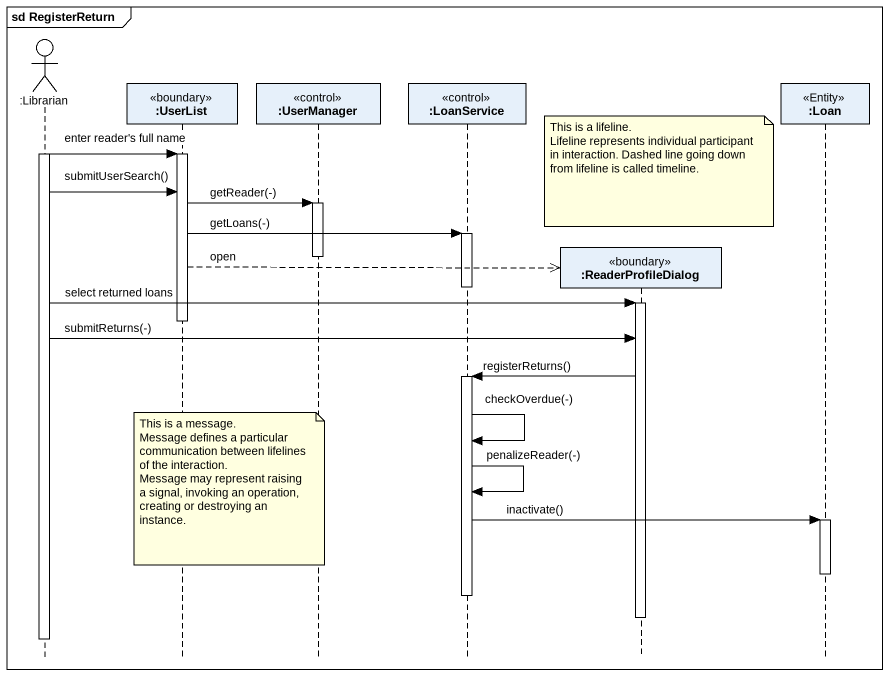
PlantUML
@startuml
mainframe sd RegisterReturn
hide footbox
actor ":Librarian" as Librarian
participant ":UserList" as UserList <<boundary>>
participant ":UserManager" as UserManager <<control>>
participant ":LoanService" as LoanService <<control>>
participant ":ReaderProfileDialog" as ReaderProfileDialog <<boundary>>
participant ":Loan" as Loan <<Entity>>

activate Librarian
Librarian -> UserList : enter reader's full name
activate UserList
note over ReaderProfileDialog
  This is a lifeline.
  Lifeline represents individual participant in interaction. Dashed line going down from lifeline is called timeline.
end note
Librarian -> UserList : submitUserSearch()
UserList -> UserManager : getReader(-)
activate UserManager
UserList -> LoanService : getLoans(-)
activate LoanService
deactivate UserManager
UserList -->> ReaderProfileDialog ** : open
deactivate LoanService
Librarian -> ReaderProfileDialog : select returned loans
activate ReaderProfileDialog
deactivate UserList
Librarian -> ReaderProfileDialog : submitReturns(-)
ReaderProfileDialog -> LoanService : registerReturns()
activate LoanService
LoanService -> LoanService : checkOverdue(-)
note over UserList
  This is a message.
  Message defines a particular communication between lifelines of the interaction.
  Message may represent raising a signal, invoking an operation, creating or destroying an instance.
end note
LoanService -> LoanService : penalizeReader(-)
LoanService -> Loan : inactivate()
activate Loan
deactivate Loan
deactivate LoanService
deactivate ReaderProfileDialog
deactivate Librarian
@enduml
